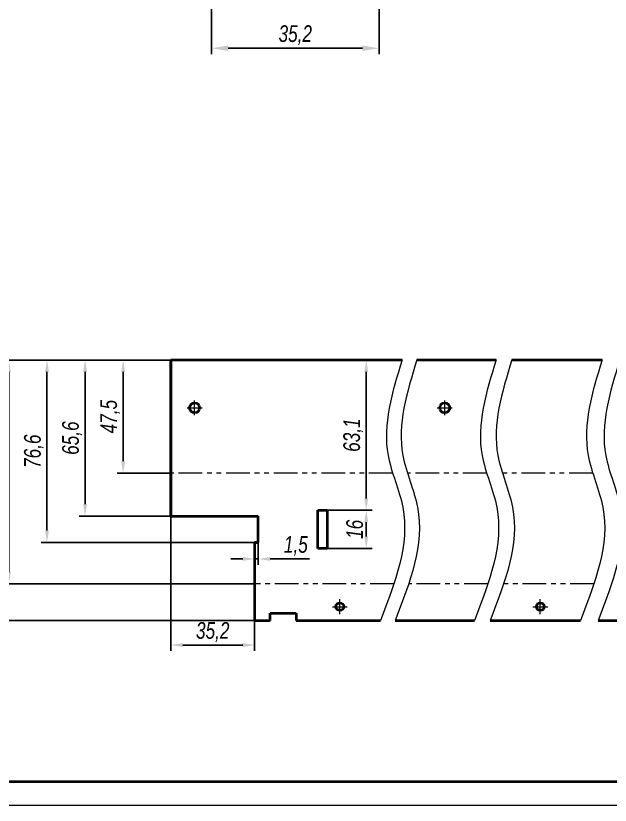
# Model space of a CAD drawing. Header units: millimetres. Extents: x 12064 to 35004, y -6103 to -2658.
# Drawn here: x 29363.2 to 29488, y -3146.6 to -2980.9 of the extents above; entities that cross this region are included whole.
import ezdxf

# ---------------------------------------------------------------- set-up
doc = ezdxf.new("R2010")
doc.units = ezdxf.units.MM
doc.linetypes.add('LT_03', pattern=[20.32, 12.7, -2.54, 2.54, -2.54])
doc.linetypes.add('LT_04', pattern=[20, 10, -2, 2, -2, 2, -2])
for name, color, linetype, lineweight in [('Layer_03', 5, 'LT_04', 13), ('Layer_04', 7, 'Continuous', 40), ('Layer_05', 6, 'Continuous', 13), ('Layer_06', 7, 'Continuous', 40), ('Layer_09', 1, 'Continuous', 15), ('Layer_10', 6, 'Continuous', 15), ('Layer_11', 1, 'LT_03', 15)]:
    doc.layers.add(name, color=color, linetype=linetype, lineweight=lineweight)
doc.styles.add('Style_01', font='ARIALNI.TTF', dxfattribs={"width": 0.9, "height": 3.5})
doc.dimstyles.new('DimStyle_01', dxfattribs={"dimtxt": 3.5, "dimasz": 3.5, "dimexe": 1.25, "dimexo": 0, "dimtad": 1, "dimdec": 1, "dimtxsty": 'Style_01', "dimcen": 2.5, "dimazin": 3, "dimtfac": 1, "dimtdec": 1, "dimtmove": 0, "dimatfit": 3})
doc.dimstyles.new('DimStyle_02', dxfattribs={"dimtxt": 3.5, "dimasz": 2.5, "dimexe": 1.25, "dimexo": 0, "dimtad": 1, "dimdec": 1, "dimlfac": 2, "dimtxsty": 'Style_01', "dimcen": 2.5, "dimazin": 3, "dimtfac": 1, "dimtdec": 1, "dimtmove": 0, "dimatfit": 3})

# ---------------------------------------------------------------- blocks, each defined once
blk = doc.blocks.new('*D1912')
at = {"layer": 'Defpoints', "color": 0, "ltscale": 0.5}
for p in [(29404.24, -2946.83), (29439.44, -2977.73), (29439.44, -2987.73)]:
    blk.add_point(p, dxfattribs=at)
at = {"layer": 'Layer_09', "color": 0, "lineweight": -2, "ltscale": 0.5}
for p, q in [((29404.24, -2946.83), (29404.24, -2988.98)), ((29439.44, -2977.73), (29439.44, -2988.98)), ((29407.74, -2987.73), (29435.94, -2987.73))]:
    blk.add_line(p, q, dxfattribs=at)
at = {"layer": 'Layer_09', "color": 0, "ltscale": 0.5}
for points in [[(29407.74, -2987.15), (29407.74, -2988.31), (29404.24, -2987.73)], [(29435.94, -2987.15), (29435.94, -2988.31), (29439.44, -2987.73)]]:
    blk.add_solid(points, dxfattribs=at)
at = {"layer": 'Layer_09', "color": 0, "ltscale": 0.5, "insert": (29421.84, -2984.99), "char_height": 3.5, "attachment_point": 5, "style": 'Style_01'}
blk.add_mtext('35,2', dxfattribs=at)
blk = doc.blocks.new('*D1916')
at = {"layer": 'Defpoints', "color": 0, "ltscale": 0.5}
for p in [(29385.71, -3053.15), (29395.71, -3053.15), (29395.71, -3076.91)]:
    blk.add_point(p, dxfattribs=at)
at = {"layer": 'Layer_09', "color": 0, "lineweight": -2, "ltscale": 0.5}
for p, q in [((29395.71, -3053.15), (29384.46, -3053.15)), ((29385.71, -3074.41), (29385.71, -3055.65)), ((29395.71, -3076.91), (29384.46, -3076.91))]:
    blk.add_line(p, q, dxfattribs=at)
at = {"layer": 'Layer_09', "color": 0, "ltscale": 0.5}
for points in [[(29385.29, -3055.65), (29386.13, -3055.65), (29385.71, -3053.15)], [(29385.29, -3074.41), (29386.13, -3074.41), (29385.71, -3076.91)]]:
    blk.add_solid(points, dxfattribs=at)
at = {"layer": 'Layer_09', "color": 0, "ltscale": 0.5, "insert": (29382.98, -3065.03), "char_height": 3.5, "attachment_point": 5, "rotation": 90, "style": 'Style_01'}
blk.add_mtext('47,5', dxfattribs=at)
blk = doc.blocks.new('*D1917')
at = {"layer": 'Defpoints', "color": 0, "ltscale": 0.5}
for p in [(29361.71, -3053.15), (29395.71, -3053.15), (29413.31, -3100.15)]:
    blk.add_point(p, dxfattribs=at)
at = {"layer": 'Layer_09', "color": 0, "lineweight": -2, "ltscale": 0.5}
for p, q in [((29395.71, -3053.15), (29360.46, -3053.15)), ((29361.71, -3097.65), (29361.71, -3055.65)), ((29413.31, -3100.15), (29360.46, -3100.15))]:
    blk.add_line(p, q, dxfattribs=at)
at = {"layer": 'Layer_09', "color": 0, "ltscale": 0.5}
for points in [[(29361.29, -3055.65), (29362.13, -3055.65), (29361.71, -3053.15)], [(29361.29, -3097.65), (29362.13, -3097.65), (29361.71, -3100.15)]]:
    blk.add_solid(points, dxfattribs=at)
at = {"layer": 'Layer_09', "color": 0, "ltscale": 0.5, "insert": (29359.3, -3076.65), "char_height": 3.5, "attachment_point": 5, "rotation": 90, "style": 'Style_01'}
blk.add_mtext('94', dxfattribs=at)
blk = doc.blocks.new('*D1918')
at = {"layer": 'Defpoints', "color": 0, "ltscale": 0.5}
for p in [(29353.71, -3053.15), (29395.71, -3053.15), (29413.31, -3107.81)]:
    blk.add_point(p, dxfattribs=at)
at = {"layer": 'Layer_09', "color": 0, "lineweight": -2, "ltscale": 0.5}
for p, q in [((29395.71, -3053.15), (29352.46, -3053.15)), ((29353.71, -3105.31), (29353.71, -3055.65)), ((29413.31, -3107.81), (29352.46, -3107.81))]:
    blk.add_line(p, q, dxfattribs=at)
at = {"layer": 'Layer_09', "color": 0, "ltscale": 0.5}
for points in [[(29353.29, -3055.65), (29354.13, -3055.65), (29353.71, -3053.15)], [(29353.29, -3105.31), (29354.13, -3105.31), (29353.71, -3107.81)]]:
    blk.add_solid(points, dxfattribs=at)
at = {"layer": 'Layer_09', "color": 0, "ltscale": 0.5, "insert": (29350.97, -3080.48), "char_height": 3.5, "attachment_point": 5, "rotation": 90, "style": 'Style_01'}
blk.add_mtext('109,3', dxfattribs=at)
blk = doc.blocks.new('*D1919')
at = {"layer": 'Defpoints', "color": 0, "ltscale": 0.5}
for p in [(29377.71, -3053.15), (29395.71, -3053.15), (29395.71, -3085.93)]:
    blk.add_point(p, dxfattribs=at)
at = {"layer": 'Layer_09', "color": 0, "lineweight": -2, "ltscale": 0.5}
for p, q in [((29395.71, -3053.15), (29376.46, -3053.15)), ((29377.71, -3083.43), (29377.71, -3055.65)), ((29395.71, -3085.93), (29376.46, -3085.93))]:
    blk.add_line(p, q, dxfattribs=at)
at = {"layer": 'Layer_09', "color": 0, "ltscale": 0.5}
for points in [[(29377.29, -3055.65), (29378.13, -3055.65), (29377.71, -3053.15)], [(29377.29, -3083.43), (29378.13, -3083.43), (29377.71, -3085.93)]]:
    blk.add_solid(points, dxfattribs=at)
at = {"layer": 'Layer_09', "color": 0, "ltscale": 0.5, "insert": (29374.97, -3069.54), "char_height": 3.5, "attachment_point": 5, "rotation": 90, "style": 'Style_01'}
blk.add_mtext('65,6', dxfattribs=at)
blk = doc.blocks.new('*D1793')
at = {"layer": 'Defpoints', "color": 0, "ltscale": 0.5}
for p in [(29369.71, -3053.15), (29395.71, -3053.15), (29413.31, -3091.43)]:
    blk.add_point(p, dxfattribs=at)
at = {"layer": 'Layer_09', "color": 0, "lineweight": -2, "ltscale": 0.5}
for p, q in [((29395.71, -3053.15), (29368.46, -3053.15)), ((29369.71, -3088.93), (29369.71, -3055.65)), ((29413.31, -3091.43), (29368.46, -3091.43))]:
    blk.add_line(p, q, dxfattribs=at)
at = {"layer": 'Layer_09', "color": 0, "ltscale": 0.5}
for points in [[(29369.29, -3055.65), (29370.13, -3055.65), (29369.71, -3053.15)], [(29369.29, -3088.93), (29370.13, -3088.93), (29369.71, -3091.43)]]:
    blk.add_solid(points, dxfattribs=at)
at = {"layer": 'Layer_09', "color": 0, "ltscale": 0.5, "insert": (29366.97, -3072.29), "char_height": 3.5, "attachment_point": 5, "rotation": 90, "style": 'Style_01'}
blk.add_mtext('76,6', dxfattribs=at)
blk = doc.blocks.new('*D1920')
at = {"layer": 'Defpoints', "color": 0, "ltscale": 0.5}
for p in [(29413.31, -3091.43), (29414.06, -3091.43), (29414.06, -3094.89)]:
    blk.add_point(p, dxfattribs=at)
at = {"layer": 'Layer_09', "color": 0, "lineweight": -2, "ltscale": 0.5}
for p, q in [((29413.31, -3091.43), (29413.31, -3096.14)), ((29414.06, -3091.43), (29414.06, -3096.14)), ((29410.81, -3094.89), (29408.31, -3094.89)), ((29413.31, -3094.89), (29414.06, -3094.89)), ((29416.56, -3094.89), (29424.85, -3094.89))]:
    blk.add_line(p, q, dxfattribs=at)
at = {"layer": 'Layer_09', "color": 0, "ltscale": 0.5}
for points in [[(29410.81, -3094.48), (29410.81, -3095.31), (29413.31, -3094.89)], [(29416.56, -3094.48), (29416.56, -3095.31), (29414.06, -3094.89)]]:
    blk.add_solid(points, dxfattribs=at)
at = {"layer": 'Layer_09', "color": 0, "ltscale": 0.5, "insert": (29421.96, -3092.16), "char_height": 3.5, "attachment_point": 5, "style": 'Style_01'}
blk.add_mtext('1,5', dxfattribs=at)
blk = doc.blocks.new('*D1794')
at = {"layer": 'Defpoints', "color": 0, "ltscale": 0.5}
for p in [(29426.31, -3053.15), (29436.75, -3053.15), (29428.56, -3084.68)]:
    blk.add_point(p, dxfattribs=at)
at = {"layer": 'Layer_09', "color": 0, "lineweight": -2, "ltscale": 0.5}
for p, q in [((29426.31, -3053.15), (29438, -3053.15)), ((29436.75, -3082.18), (29436.75, -3055.65)), ((29428.56, -3084.68), (29438, -3084.68))]:
    blk.add_line(p, q, dxfattribs=at)
at = {"layer": 'Layer_09', "color": 0, "ltscale": 0.5}
for points in [[(29436.33, -3055.65), (29437.16, -3055.65), (29436.75, -3053.15)], [(29436.33, -3082.18), (29437.16, -3082.18), (29436.75, -3084.68)]]:
    blk.add_solid(points, dxfattribs=at)
at = {"layer": 'Layer_09', "color": 0, "ltscale": 0.5, "insert": (29434.01, -3068.91), "char_height": 3.5, "attachment_point": 5, "rotation": 90, "style": 'Style_01'}
blk.add_mtext('63,1', dxfattribs=at)
blk = doc.blocks.new('*D1797')
at = {"layer": 'Defpoints', "color": 0, "ltscale": 0.5}
for p in [(29428.56, -3084.68), (29428.56, -3092.68), (29436.75, -3092.68)]:
    blk.add_point(p, dxfattribs=at)
at = {"layer": 'Layer_09', "color": 0, "lineweight": -2, "ltscale": 0.5}
for p, q in [((29428.56, -3084.68), (29438, -3084.68)), ((29436.75, -3087.18), (29436.75, -3090.18)), ((29428.56, -3092.68), (29438, -3092.68))]:
    blk.add_line(p, q, dxfattribs=at)
at = {"layer": 'Layer_09', "color": 0, "ltscale": 0.5}
for points in [[(29436.33, -3087.18), (29437.16, -3087.18), (29436.75, -3084.68)], [(29436.33, -3090.18), (29437.16, -3090.18), (29436.75, -3092.68)]]:
    blk.add_solid(points, dxfattribs=at)
at = {"layer": 'Layer_09', "color": 0, "ltscale": 0.5, "insert": (29434.33, -3088.68), "char_height": 3.5, "attachment_point": 5, "rotation": 90, "style": 'Style_01'}
blk.add_mtext('16', dxfattribs=at)
blk = doc.blocks.new('*D1922')
at = {"layer": 'Defpoints', "color": 0, "ltscale": 0.5}
for p in [(29395.71, -3085.93), (29413.31, -3107.81), (29413.31, -3112.95)]:
    blk.add_point(p, dxfattribs=at)
at = {"layer": 'Layer_09', "color": 0, "lineweight": -2, "ltscale": 0.5}
for p, q in [((29395.71, -3085.93), (29395.71, -3114.2)), ((29413.31, -3107.81), (29413.31, -3114.2)), ((29398.21, -3112.95), (29410.81, -3112.95))]:
    blk.add_line(p, q, dxfattribs=at)
at = {"layer": 'Layer_09', "color": 0, "ltscale": 0.5}
for points in [[(29398.21, -3112.54), (29398.21, -3113.37), (29395.71, -3112.95)], [(29410.81, -3112.54), (29410.81, -3113.37), (29413.31, -3112.95)]]:
    blk.add_solid(points, dxfattribs=at)
at = {"layer": 'Layer_09', "color": 0, "ltscale": 0.5, "insert": (29404.51, -3110.22), "char_height": 3.5, "attachment_point": 5, "style": 'Style_01'}
blk.add_mtext('35,2', dxfattribs=at)

msp = doc.modelspace()

# ---------------------------------------------------------------- linework, layer by layer
at = {"layer": 'Layer_03', "ltscale": 0.5}
for p, q in [((29442.316, -3076.91), (29395.71, -3076.91)), ((29462.053, -3076.91), (29445.415, -3076.91)), ((29484.319, -3076.91), (29465.359, -3076.91)), ((29442.547, -3100.149), (29413.31, -3100.149)), ((29462.283, -3100.149), (29445.645, -3100.149)), ((29484.549, -3100.149), (29465.589, -3100.149))]:
    msp.add_line(p, q, dxfattribs=at)
at = {"layer": 'Layer_04'}
for p, q in [((29395.71, -3053.145), (29444.263, -3053.145)), ((29395.71, -3085.93), (29395.71, -3053.145)), ((29447.361, -3053.145), (29464, -3053.145)), ((29467.305, -3053.145), (29486.265, -3053.145)), ((29395.71, -3085.93), (29414.06, -3085.93)), ((29414.06, -3091.43), (29413.31, -3091.43)), ((29413.31, -3091.43), (29413.31, -3107.814)), ((29416.56, -3107.814), (29416.56, -3106.264)), ((29422.06, -3106.264), (29422.06, -3107.814)), ((29413.31, -3107.814), (29416.31, -3107.814)), ((29422.06, -3107.814), (29439.715, -3107.814)), ((29442.813, -3107.814), (29459.452, -3107.814)), ((29462.757, -3107.814), (29481.717, -3107.814)), ((29485.419, -3107.814), (29505.153, -3107.814))]:
    msp.add_line(p, q, dxfattribs=at)
at = {"layer": 'Layer_04', "ltscale": 0.5}
for p, q in [((29395.71, -3053.145), (29395.71, -3085.93)), ((29414.06, -3091.43), (29414.06, -3085.93)), ((29426.56, -3092.68), (29426.56, -3084.68)), ((29426.56, -3084.68), (29428.56, -3084.68)), ((29428.56, -3084.68), (29428.56, -3092.68)), ((29413.31, -3091.43), (29414.06, -3091.43)), ((29428.56, -3092.68), (29426.56, -3092.68)), ((29416.56, -3106.264), (29422.06, -3106.264)), ((29413.31, -3107.814), (29416.56, -3107.814))]:
    msp.add_line(p, q, dxfattribs=at)
at = {"layer": 'Layer_04'}
for centre, radius in [((29400.71, -3063.192), 1.05), ((29453.22, -3063.192), 1.05), ((29431.21, -3104.914), 0.825), ((29473.292, -3104.914), 0.825)]:
    msp.add_circle(centre, radius, dxfattribs=at)
at = {"layer": 'Layer_05'}
msp.add_line((29312.111, -3146.567), (30203.111, -3146.567), dxfattribs=at)
at = {"layer": 'Layer_06', "linetype": 'Continuous'}
msp.add_line((29332.111, -3141.567), (30012.987, -3141.567), dxfattribs=at)
at = {"layer": 'Layer_10', "ltscale": 0.5}
for points in [[(29444.263, -3053.145), (29442.194, -3059.889), (29438.967, -3070.403), (29447.375, -3088.112), (29442.82, -3099.829), (29439.715, -3107.814)], [(29447.361, -3053.145), (29445.292, -3059.889), (29442.066, -3070.403), (29450.474, -3088.112), (29445.918, -3099.829), (29442.813, -3107.814)], [(29464, -3053.145), (29461.93, -3059.889), (29458.704, -3070.403), (29467.112, -3088.112), (29462.556, -3099.829), (29459.452, -3107.814)], [(29467.305, -3053.145), (29465.236, -3059.889), (29462.01, -3070.403), (29470.418, -3088.112), (29465.862, -3099.829), (29462.757, -3107.814)], [(29486.265, -3053.145), (29484.196, -3059.889), (29480.97, -3070.403), (29489.378, -3088.112), (29484.822, -3099.829), (29481.717, -3107.814)], [(29489.967, -3053.145), (29487.898, -3059.889), (29484.672, -3070.403), (29493.08, -3088.112), (29488.524, -3099.829), (29485.419, -3107.814)]]:
    msp.add_open_spline(points, degree=3, knots=[0, 0, 0, 0, 20.2389916, 31.5560407, 55.7722108, 55.7722108, 55.7722108, 55.7722108], dxfattribs=at)
at = {"layer": 'Layer_11', "ltscale": 0.5}
for p, q in [((29400.71, -3064.754), (29400.71, -3061.631)), ((29453.22, -3064.754), (29453.22, -3061.631)), ((29399.149, -3063.192), (29402.272, -3063.192)), ((29451.658, -3063.192), (29454.782, -3063.192)), ((29431.21, -3106.476), (29431.21, -3103.352)), ((29473.292, -3106.476), (29473.292, -3103.352)), ((29429.649, -3104.914), (29432.772, -3104.914)), ((29471.73, -3104.914), (29474.853, -3104.914))]:
    msp.add_line(p, q, dxfattribs=at)

# ---------------------------------------------------------------- dimensions: what is measured, and where the dimension line sits
at = {"layer": 'Layer_09', "ltscale": 0.5}
for base, p1, p2, dimstyle, picture, middle in [((29439.437, -2987.73), (29404.237, -2946.83), (29439.437, -2977.73), 'DimStyle_01', '*D1912', (29421.837, -2984.994)), ((29413.31, -3112.952), (29395.71, -3085.93), (29413.31, -3107.814), 'DimStyle_02', '*D1922', (29404.51, -3110.217)), ((29414.06, -3094.893), (29413.31, -3091.43), (29414.06, -3091.43), 'DimStyle_02', '*D1920', (29421.955, -3092.158))]:
    dim = msp.add_linear_dim(base=base, p1=p1, p2=p2, dimstyle=dimstyle, dxfattribs=at)
    dim.commit()
    dim.dimension.update_dxf_attribs({"geometry": picture, "text_midpoint": middle})
for base, p1, p2, picture, middle in [((29353.71, -3053.145), (29413.31, -3107.814), (29395.71, -3053.145), '*D1918', (29350.975, -3080.48)), ((29361.71, -3053.145), (29413.31, -3100.149), (29395.71, -3053.145), '*D1917', (29359.298, -3076.647)), ((29369.71, -3053.145), (29413.31, -3091.43), (29395.71, -3053.145), '*D1793', (29366.975, -3072.288)), ((29377.71, -3053.145), (29395.71, -3085.93), (29395.71, -3053.145), '*D1919', (29374.975, -3069.538)), ((29385.71, -3053.145), (29395.71, -3076.91), (29395.71, -3053.145), '*D1916', (29382.982, -3065.028)), ((29436.746, -3053.145), (29428.56, -3084.68), (29426.31, -3053.145), '*D1794', (29434.011, -3068.913)), ((29436.746, -3092.68), (29428.56, -3084.68), (29428.56, -3092.68), '*D1797', (29434.334, -3088.68))]:
    dim = msp.add_linear_dim(base=base, p1=p1, p2=p2, angle=270, dimstyle='DimStyle_02', dxfattribs=at)
    dim.commit()
    dim.dimension.update_dxf_attribs({"geometry": picture, "text_midpoint": middle})

doc.saveas('drawing.dxf')
